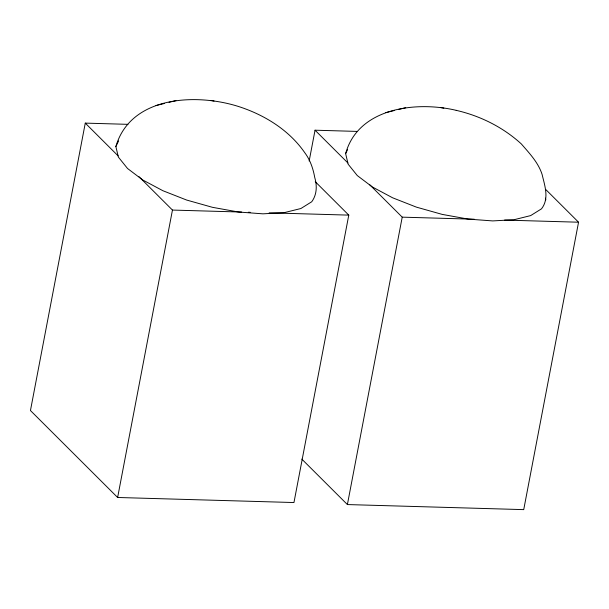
<?xml version="1.0" encoding="UTF-8"?>
<svg xmlns="http://www.w3.org/2000/svg" width="609" height="609" viewBox="0 0 609 609"><rect width="100%" height="100%" fill="white"/><g stroke="black" fill="none" stroke-linecap="round" stroke-linejoin="round"><path stroke-width="0.91" d="M456.598 110.435C417.043 100.888 358.275 107.367 345.638 153.643L348.135 164.171L357.277 175.559L372.457 187.024L392.622 197.796L416.411 207.136L442.203 214.398L468.23 219.103L492.719 220.915L514.019 219.727L530.652 215.601L541.508 208.834C549.516 198.542 544.728 185.684 542.094 174.418C538.249 162.474 529.373 153.24 521.342 143.945C503.148 127.304 480.554 116.007 456.598 110.435L456.217 110.358M127.936 124.343L85.275 123.117L30.45 410.535L117.628 497.484L293.957 502.539L348.782 215.122L315.256 181.68M117.628 497.484L172.454 210.067L138.928 176.625M309.166 160.997L315.043 130.204L356.752 131.399M545.687 189.437L578.55 222.209L523.725 509.626L347.396 504.564L402.222 217.154L369.358 184.382M115.87 146.556C130.92 94.623 199.607 92.873 241.88 107.618C266.544 116.174 289.724 130.965 304.751 152.676C310.217 159.923 313.125 168.586 314.724 177.432C317.182 185.692 316.977 194.576 311.739 201.754L300.892 208.522L284.251 212.64L262.959 213.835L238.462 212.016L212.434 207.311L186.651 200.049L162.862 190.708L142.689 179.944L127.517 168.472L118.367 157.084L115.87 146.556L118.626 140.854M345.638 153.643L347.602 149.57M156.003 105.54L164.361 103.484M169.013 102.32L175.94 100.622M385.771 112.627L394.13 110.572M398.781 109.407L405.701 107.709M172.454 210.067L241.659 212.054M248.297 212.244L250.192 212.297M269.155 212.838L348.782 215.122M402.222 217.154L474.266 219.217M504.602 220.085L578.55 222.209M440.657 107.549L443.832 108.128M210.889 100.462L214.063 101.041M315.043 130.204L347.899 162.976M85.275 123.117L118.138 155.896M301.79 459.087L347.396 504.564M545.413 198.131L545.831 199.881"/></g></svg>
